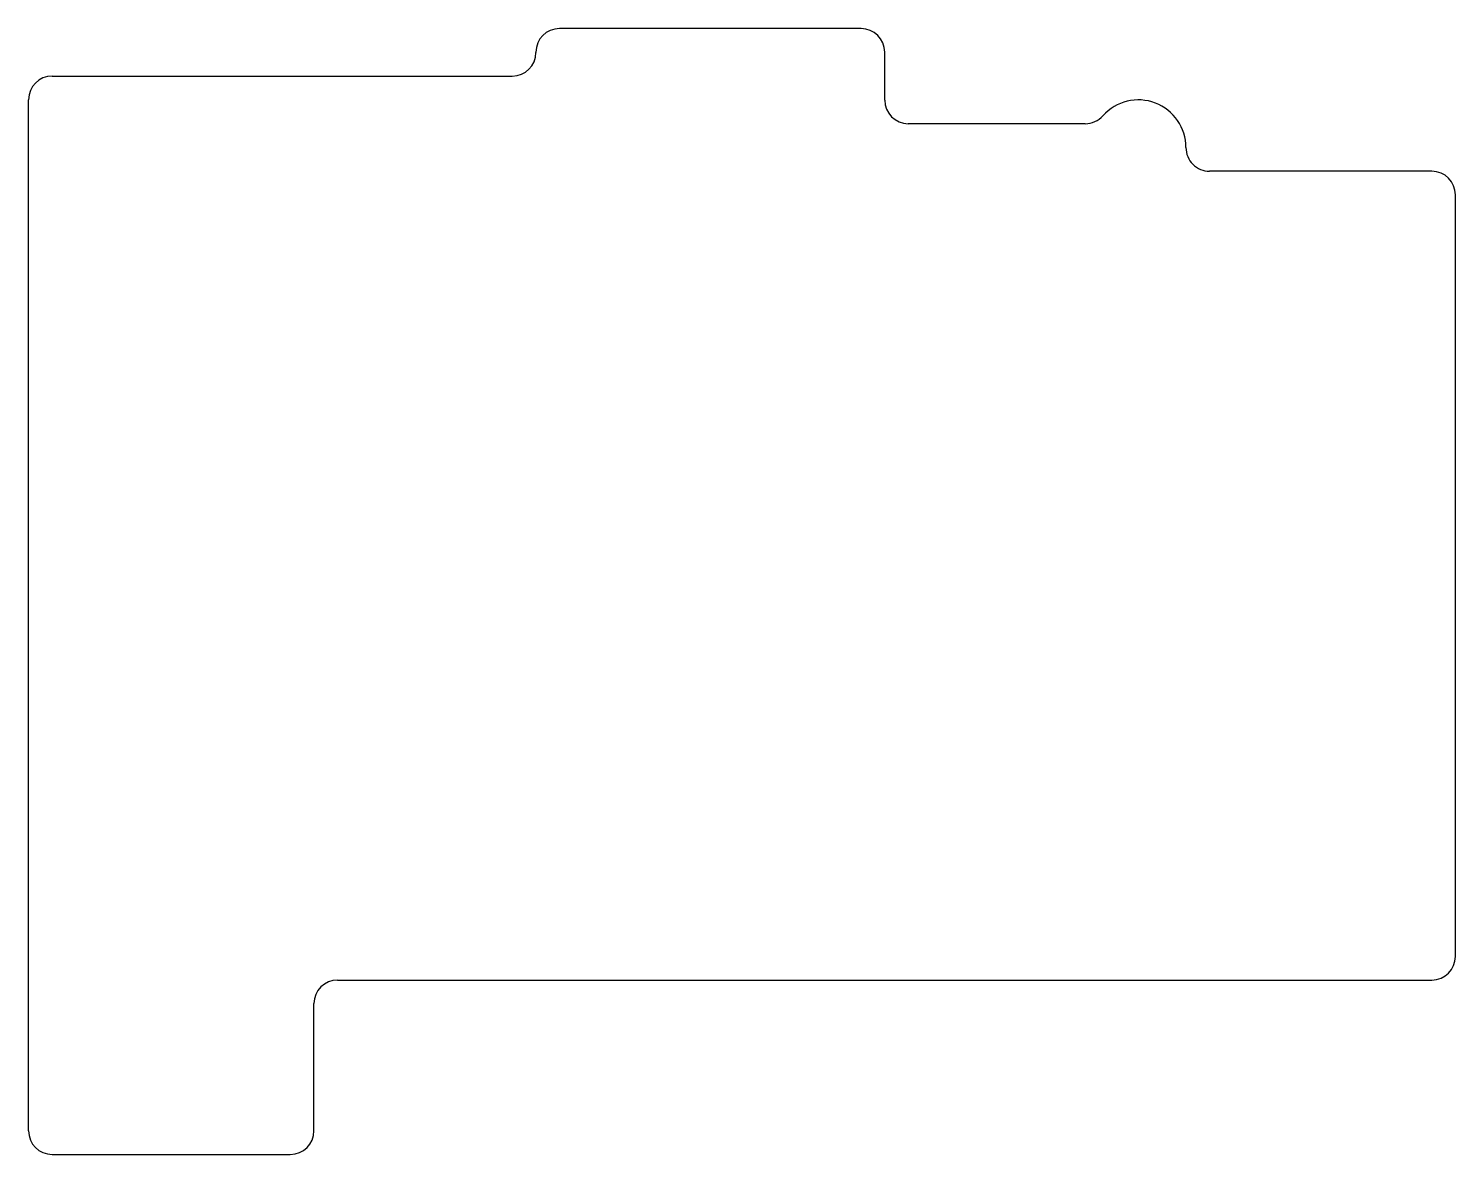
# Model space of a CAD drawing. Header units: millimetres. Extents: x -7 to 83, y -8.5 to 62.5.
import ezdxf

# ---------------------------------------------------------------- set-up
doc = ezdxf.new("R2010")
doc.units = ezdxf.units.MM

msp = doc.modelspace()

# ---------------------------------------------------------------- linework, layer by layer
for p, q in [((45.51, 62.5), (26.49, 62.5)), ((25, 61.01), (25, 60.99)), ((47, 57.99), (47, 61.01)), ((-5.51, 59.5), (23.51, 59.5)), ((-7, -7.01), (-7, 58.01)), ((59.65, 56.5), (48.49, 56.5)), ((81.51, 53.5), (67.49, 53.5)), ((83, 3.99), (83, 52.01)), ((12.49, 2.5), (81.51, 2.5)), ((11, -7.01), (11, 1.01)), ((-5.51, -8.5), (9.51, -8.5))]:
    msp.add_line(p, q)
for centre, radius, start, end in [((26.49, 61.01), 1.49, 90, 180), ((45.51, 61.01), 1.49, 0, 90), ((23.51, 60.99), 1.49, 270, 0), ((-5.51, 58.01), 1.49, 90, 180), ((48.49, 57.99), 1.49, 180, 270), ((63, 55), 3, 359.87239, 138.24673), ((59.65, 57.99), 1.49, 270, 318.24673), ((67.49, 54.99), 1.49, 179.87239, 270), ((81.51, 52.01), 1.49, 0, 90), ((81.51, 3.99), 1.49, 270, 0), ((12.49, 1.01), 1.49, 90, 180), ((-5.51, -7.01), 1.49, 180, 270), ((9.51, -7.01), 1.49, 270, 0)]:
    msp.add_arc(centre, radius, start, end)

doc.saveas('drawing.dxf')
